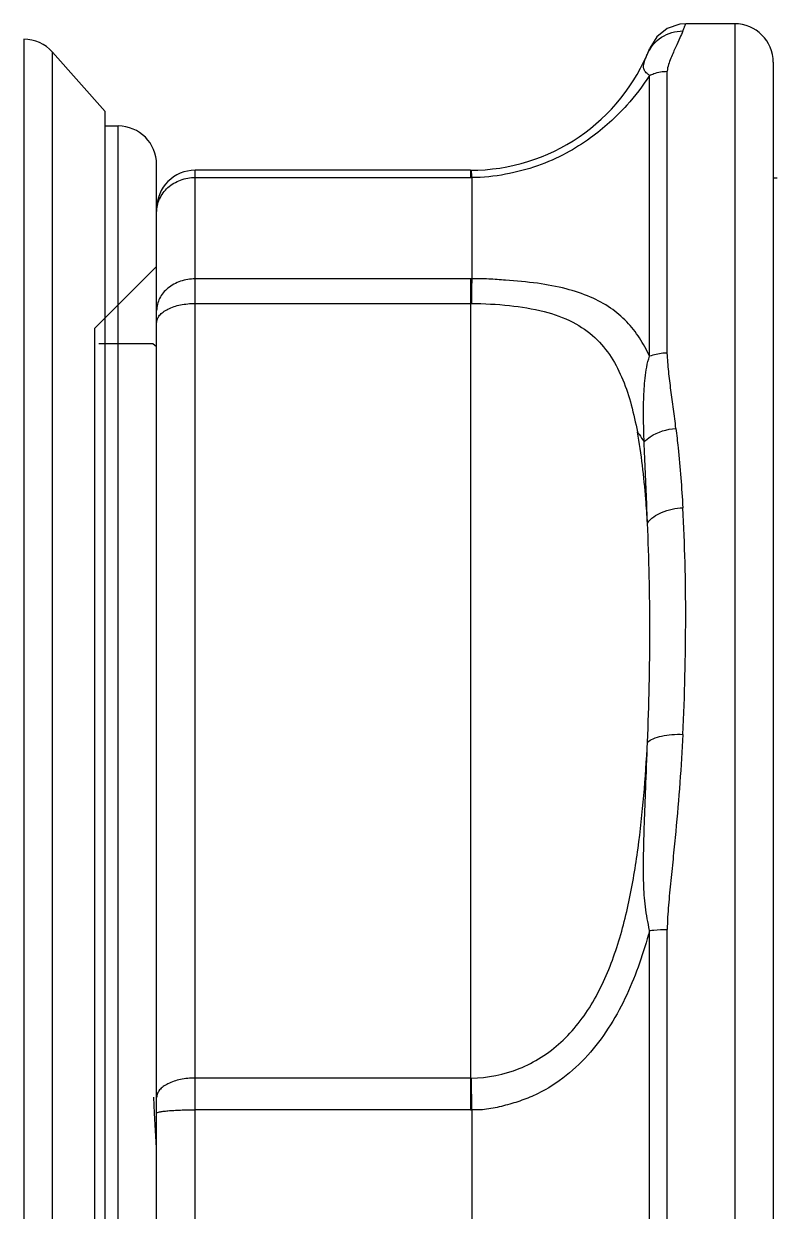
# Model space of a CAD drawing. Header units: millimetres. Extents: x 7426 to 8300, y 123 to 421.
# Drawn here: x 8118.478 to 8120.423, y 290.013 to 293.093 of the extents above; entities that cross this region are included whole.
import ezdxf

# ---------------------------------------------------------------- set-up
doc = ezdxf.new("R2010")
doc.units = ezdxf.units.MM
doc.layers.add('端子', color=102, linetype='Continuous')

msp = doc.modelspace()

# ---------------------------------------------------------------- linework, layer by layer
at = {"layer": '端子', "color": 0, "linetype": 'Continuous'}
for p, q in [((8120.1961, 293.0928), (8120.1805, 293.0915)), ((8120.3233, 293.0928), (8120.1961, 293.0928)), ((8120.3233, 293.0928), (8120.3233, 286.9328)), ((8118.4784, 293.0527), (8118.4784, 286.9728)), ((8118.5532, 287.0064), (8118.5532, 293.0191)), ((8118.6897, 292.8655), (8118.5532, 293.0191)), ((8120.1484, 292.2385), (8120.1484, 292.9694)), ((8120.4233, 292.9928), (8120.4233, 287.0328)), ((8120.1022, 292.2303), (8120.1022, 292.9586)), ((8118.6897, 287.1601), (8118.6897, 292.8655)), ((8118.6897, 292.8276), (8118.7233, 292.8276)), ((8118.7233, 287.1979), (8118.7233, 292.8276)), ((8118.8233, 292.6128), (8118.8233, 292.7276)), ((8118.9233, 287.3128), (8118.9233, 292.7128)), ((8119.6379, 292.7128), (8118.9233, 292.7128)), ((8118.9233, 292.6942), (8119.6379, 292.6942)), ((8119.6379, 292.7128), (8119.6379, 292.6942)), ((8119.641, 292.6942), (8119.641, 292.4309)), ((8120.4233, 292.6928), (8120.4333, 292.6928)), ((8118.8233, 287.4128), (8118.8233, 292.6128)), ((8118.6633, 292.3028), (8118.8233, 292.4628)), ((8119.6379, 292.4309), (8118.9233, 292.4309)), ((8119.6379, 292.4309), (8119.6379, 290.276)), ((8118.9233, 292.3673), (8119.6379, 292.3673)), ((8118.6633, 287.7228), (8118.6633, 292.3028)), ((8118.8132, 292.2627), (8118.673, 292.2628)), ((8118.8233, 292.2549), (8118.8132, 292.2627)), ((8120.1022, 289.2845), (8120.1022, 290.741)), ((8120.1484, 289.2818), (8120.1484, 290.7438)), ((8119.6379, 290.3582), (8118.9233, 290.3582)), ((8119.641, 290.276), (8119.6401, 290.3582)), ((8118.818, 290.2675), (8118.8156, 290.3087)), ((8118.8233, 290.1769), (8118.818, 290.2675)), ((8119.6379, 290.276), (8118.9233, 290.276)), ((8119.641, 290.276), (8119.641, 289.7495))]:
    msp.add_line(p, q, dxfattribs=at)
msp.add_lwpolyline([(8120.1805, 293.0915), (8120.1478, 293.0803), (8120.121, 293.0587), (8120.1031, 293.0294)], dxfattribs=at)
for centre, radius, start, end in [((8120.3233, 292.9928), 0.1, 0, 90), ((8118.4784, 292.9527), 0.1, 41.6106, 90), ((8119.6379, 293.2128), 0.5, 270, 338.4907), ((8118.7233, 292.7276), 0.1, 0, 90), ((8118.9233, 292.6128), 0.1, 90, 180), ((8119.6379, 293.25), 0.5558, 269.9998, 270.3172), ((8119.6379, 292.0243), 0.4066, 89.5668, 90.0007), ((8129.851, 292.2579), 10.2115, 179.02909, 179.38604), ((8119.6379, 292.1308), 0.2366, 89.4676, 90.0004), ((8119.6379, 290.5188), 0.1606, 269.9993, 270.7842), ((8119.6379, 290.5109), 0.2348, 269.9991, 270.7503)]:
    msp.add_arc(centre, radius, start, end, dxfattribs=at)
for points, knots in [([(8120.1886, 293.074), (8120.1898, 293.0768), (8120.1913, 293.0806), (8120.1932, 293.0852), (8120.1942, 293.0879), (8120.1951, 293.0899), (8120.1955, 293.0915), (8120.196, 293.0921), (8120.196, 293.0928), (8120.1961, 293.0928)], [0, 0, 0, 0, 0.438663, 0.610489, 0.750847, 0.859881, 0.937725, 0.984431, 1, 1, 1, 1]), ([(8120.0968, 293.0143), (8120.1044, 293.0317), (8120.1304, 293.0629), (8120.1695, 293.0741), (8120.1886, 293.074)], [0, 0, 0, 0, 0.497944, 1, 1, 1, 1]), ([(8120.1886, 293.074), (8120.1861, 293.0681), (8120.1801, 293.0542), (8120.1718, 293.0358), (8120.1638, 293.0183), (8120.1573, 293.0031), (8120.1512, 292.987), (8120.1483, 292.9754), (8120.1483, 292.9694)], [0, 0, 0, 0, 0.172738, 0.402992, 0.538791, 0.6861, 0.842005, 1, 1, 1, 1]), ([(8120.1022, 292.9586), (8120.1003, 292.9604), (8120.0966, 292.9633), (8120.0904, 292.9681), (8120.0867, 292.9754), (8120.0865, 292.9836), (8120.0883, 292.993), (8120.092, 293.0032), (8120.0953, 293.0108), (8120.0968, 293.0143)], [0, 0, 0, 0, 0.125381, 0.224709, 0.368205, 0.490615, 0.606114, 0.819144, 1, 1, 1, 1]), ([(8120.1022, 292.9585), (8120.1059, 292.9604), (8120.1205, 292.9666), (8120.1366, 292.9694), (8120.1484, 292.9694)], [0, 0, 0, 0, 0.256679, 1, 1, 1, 1]), ([(8120.1022, 292.9586), (8120.0846, 292.9314), (8120.039, 292.8719), (8119.9647, 292.8045), (8119.8848, 292.7544), (8119.8109, 292.7215), (8119.7284, 292.7005), (8119.6703, 292.6932), (8119.641, 292.6942)], [0, 0, 0, 0, 0.175727, 0.404511, 0.539401, 0.685934, 0.840825, 1, 1, 1, 1]), ([(8118.8233, 292.6035), (8118.8233, 292.6153), (8118.8287, 292.6397), (8118.8513, 292.6698), (8118.8845, 292.6896), (8118.9103, 292.6942), (8118.9233, 292.6942)], [0, 0, 0, 0, 0.238665, 0.484031, 0.738761, 1, 1, 1, 1]), ([(8119.641, 292.6942), (8119.6409, 292.6969), (8119.6408, 292.7006), (8119.6407, 292.7052), (8119.6406, 292.7079), (8119.6404, 292.7099), (8119.6404, 292.7115), (8119.6402, 292.7122), (8119.6402, 292.7128), (8119.6401, 292.7128)], [0, 0, 0, 0, 0.430218, 0.601582, 0.743058, 0.854106, 0.934199, 0.982857, 1, 1, 1, 1]), ([(8118.9233, 292.4309), (8118.9104, 292.4309), (8118.8849, 292.4269), (8118.8519, 292.4094), (8118.829, 292.3823), (8118.8233, 292.3599), (8118.8233, 292.3491)], [0, 0, 0, 0, 0.272613, 0.532465, 0.773389, 1, 1, 1, 1]), ([(8120.1022, 292.2303), (8120.095, 292.2469), (8120.0776, 292.2784), (8120.044, 292.3212), (8120.0011, 292.3578), (8119.9475, 292.3865), (8119.8833, 292.4074), (8119.8092, 292.4212), (8119.7419, 292.4267), (8119.685, 292.4309), (8119.6557, 292.4316), (8119.641, 292.4309)], [0, 0, 0, 0, 0.101009, 0.200837, 0.30343, 0.414537, 0.53931, 0.680429, 0.835997, 0.917572, 1, 1, 1, 1]), ([(8118.8233, 292.3173), (8118.8233, 292.3206), (8118.8248, 292.3277), (8118.8309, 292.3373), (8118.8404, 292.3459), (8118.8581, 292.3563), (8118.8862, 292.3651), (8118.9105, 292.3673), (8118.9233, 292.3673)], [0, 0, 0, 0, 0.082246, 0.173124, 0.277832, 0.398379, 0.681496, 1, 1, 1, 1]), ([(8119.6401, 292.3673), (8119.673, 292.3671), (8119.7364, 292.3639), (8119.8254, 292.3498), (8119.9017, 292.3229), (8119.9619, 292.282), (8120.0048, 292.2291), (8120.0348, 292.1689), (8120.0562, 292.1033), (8120.0662, 292.0576), (8120.0706, 292.0341)], [0, 0, 0, 0, 0.161436, 0.310433, 0.440602, 0.554911, 0.662483, 0.770749, 0.882974, 1, 1, 1, 1]), ([(8120.0883, 292.0084), (8120.0877, 292.0266), (8120.0865, 292.0633), (8120.0866, 292.1185), (8120.0897, 292.1746), (8120.0962, 292.2121), (8120.1022, 292.2303)], [0, 0, 0, 0, 0.245479, 0.492203, 0.742109, 1, 1, 1, 1]), ([(8120.1484, 292.2385), (8120.1444, 292.2385), (8120.1287, 292.2378), (8120.1132, 292.2344), (8120.1022, 292.2303)], [0, 0, 0, 0, 0.254723, 1, 1, 1, 1]), ([(8120.1708, 292.0431), (8120.1688, 292.0599), (8120.1646, 292.0931), (8120.1578, 292.1424), (8120.1517, 292.1907), (8120.1492, 292.2227), (8120.1484, 292.2385)], [0, 0, 0, 0, 0.257915, 0.510848, 0.758355, 1, 1, 1, 1]), ([(8120.0968, 291.7978), (8120.0956, 291.8184), (8120.0903, 291.8975), (8120.0814, 291.9765), (8120.0706, 292.0341)], [0, 0, 0, 0, 0.260511, 1, 1, 1, 1]), ([(8120.0706, 292.0341), (8120.0721, 292.032), (8120.0782, 292.0236), (8120.084, 292.015), (8120.0883, 292.0084)], [0, 0, 0, 0, 0.24508, 1, 1, 1, 1]), ([(8120.0883, 292.0084), (8120.0931, 292.0134), (8120.1168, 292.0325), (8120.1476, 292.0415), (8120.1708, 292.0431)], [0, 0, 0, 0, 0.228106, 1, 1, 1, 1]), ([(8120.1708, 292.0431), (8120.1728, 292.0264), (8120.1803, 291.958), (8120.1857, 291.8892), (8120.1886, 291.8372)], [0, 0, 0, 0, 0.243274, 1, 1, 1, 1]), ([(8120.0968, 291.7978), (8120.0962, 291.8155), (8120.0936, 291.8857), (8120.0903, 291.9559), (8120.0883, 292.0084)], [0, 0, 0, 0, 0.252364, 1, 1, 1, 1]), ([(8120.0968, 291.7978), (8120.1057, 291.8103), (8120.136, 291.8299), (8120.1699, 291.8365), (8120.1886, 291.8372)], [0, 0, 0, 0, 0.449776, 1, 1, 1, 1]), ([(8120.1886, 291.2496), (8120.1937, 291.3505), (8120.1983, 291.5465), (8120.1941, 291.7425), (8120.1886, 291.8372)], [0, 0, 0, 0, 0.515937, 1, 1, 1, 1]), ([(8120.0968, 291.2293), (8120.1011, 291.3265), (8120.105, 291.5161), (8120.1013, 291.7057), (8120.0968, 291.7978)], [0, 0, 0, 0, 0.513293, 1, 1, 1, 1]), ([(8120.0968, 291.2293), (8120.1012, 291.2331), (8120.1132, 291.2397), (8120.1348, 291.2463), (8120.1607, 291.2497), (8120.1792, 291.25), (8120.1886, 291.2496)], [0, 0, 0, 0, 0.181775, 0.421658, 0.70494, 1, 1, 1, 1]), ([(8120.1886, 291.2496), (8120.1865, 291.2079), (8120.1814, 291.1239), (8120.1725, 291.0187), (8120.164, 290.934), (8120.1574, 290.8703), (8120.1512, 290.8069), (8120.1483, 290.7647), (8120.1484, 290.7438)], [0, 0, 0, 0, 0.246894, 0.497497, 0.623772, 0.750199, 0.876171, 1, 1, 1, 1]), ([(8119.6401, 290.3582), (8119.6822, 290.3588), (8119.7676, 290.3755), (8119.8786, 290.4467), (8119.9607, 290.5538), (8120.0153, 290.6802), (8120.0509, 290.8153), (8120.0812, 290.9986), (8120.0921, 291.1373), (8120.0968, 291.2293)], [0, 0, 0, 0, 0.116759, 0.235109, 0.357781, 0.485095, 0.614778, 0.74463, 1, 1, 1, 1]), ([(8120.1022, 290.741), (8120.0981, 290.7613), (8120.0899, 290.8019), (8120.0867, 290.8638), (8120.0865, 290.9252), (8120.0879, 290.9865), (8120.09, 291.0475), (8120.0932, 291.1284), (8120.0955, 291.189), (8120.0968, 291.2293)], [0, 0, 0, 0, 0.127154, 0.253105, 0.378721, 0.503901, 0.62864, 0.752914, 1, 1, 1, 1]), ([(8120.1022, 290.741), (8120.087, 290.6841), (8120.0583, 290.5999), (8120.003, 290.4956), (8119.951, 290.424), (8119.8876, 290.3623), (8119.8255, 290.3222), (8119.7712, 290.2998), (8119.7287, 290.2871), (8119.6855, 290.2771), (8119.6557, 290.2748), (8119.641, 290.276)], [0, 0, 0, 0, 0.250282, 0.375552, 0.500405, 0.624885, 0.749345, 0.811601, 0.874288, 0.937436, 1, 1, 1, 1]), ([(8120.1023, 290.741), (8120.106, 290.7415), (8120.1213, 290.7431), (8120.1367, 290.7437), (8120.1484, 290.7437)], [0, 0, 0, 0, 0.244696, 1, 1, 1, 1]), ([(8118.9233, 290.3582), (8118.9105, 290.3582), (8118.8862, 290.3559), (8118.8581, 290.3472), (8118.8404, 290.3367), (8118.8309, 290.3281), (8118.8248, 290.3185), (8118.8233, 290.3115), (8118.8233, 290.3082)], [0, 0, 0, 0, 0.318397, 0.601461, 0.722038, 0.82681, 0.917739, 1, 1, 1, 1]), ([(8118.8233, 290.2671), (8118.8233, 290.268), (8118.8266, 290.2696), (8118.8318, 290.2708), (8118.8413, 290.2723), (8118.8534, 290.2735), (8118.8684, 290.2746), (8118.892, 290.2757), (8118.9105, 290.276), (8118.9233, 290.276)], [0, 0, 0, 0, 0.025614, 0.084207, 0.176757, 0.300394, 0.450501, 0.621555, 1, 1, 1, 1])]:
    msp.add_open_spline(points, degree=3, knots=knots, dxfattribs=at)

doc.saveas('drawing.dxf')
